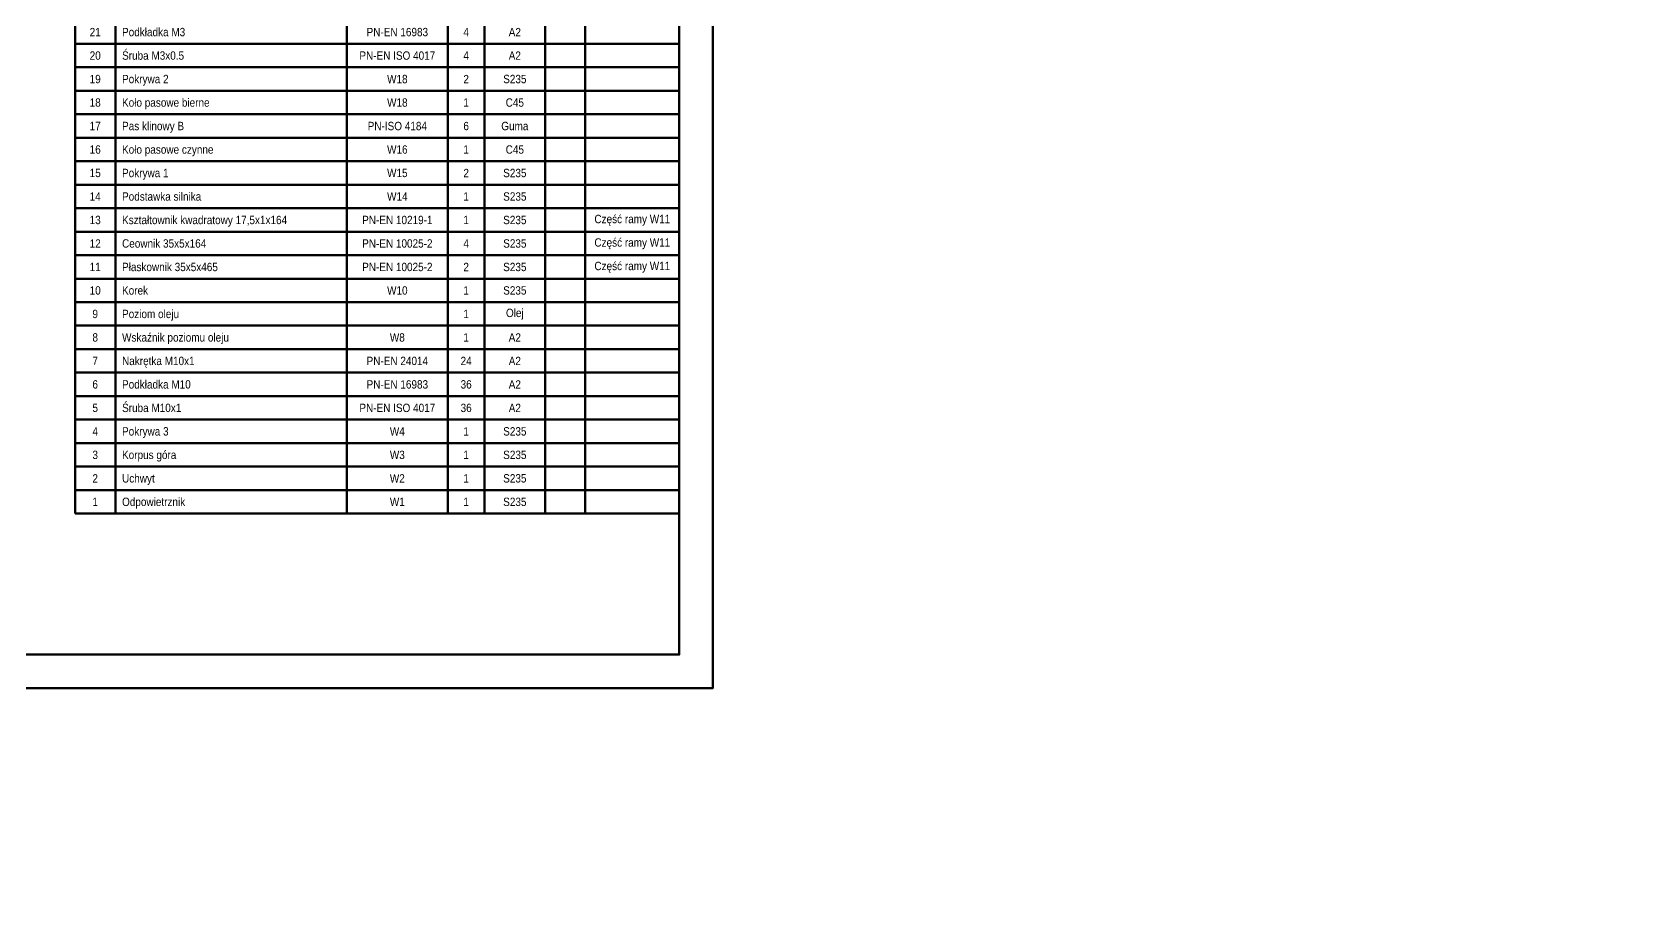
# Model space of a CAD drawing. Header units: millimetres. Extents: x 184 to 2141, y 95 to 1347.
# Drawn here: x 1663.2 to 2140.9, y 94.8 to 354.9 of the extents above; entities that cross this region are included whole.
import ezdxf
from ezdxf.enums import TextEntityAlignment as Align

# ---------------------------------------------------------------- set-up
doc = ezdxf.new("R2010")
doc.units = ezdxf.units.MM
for name, color, linetype, lineweight in [('gruba', 7, 'Continuous', 50), ('Linia gruba', 7, 'Continuous', 50), ('Wymiary', 4, 'Continuous', 13)]:
    doc.layers.add(name, color=color, linetype=linetype, lineweight=lineweight)
doc.styles.get("Standard").update_dxf_attribs({"font": 'arial.ttf'})

# ---------------------------------------------------------------- blocks, each defined once
blk = doc.blocks.new('Rubryka_elementu')
at = {"layer": 'Linia gruba'}
for p, q in [((-180, 0), (-180, 7)), ((-180, 7), (-168, 7)), ((-168, 7), (-168, 0)), ((-168, 7), (-98, 7)), ((-99, 7), (-99, 0)), ((-68, 7), (-98, 7)), ((-69, 0), (-69, 7)), ((-68, 7), (-58, 7)), ((-58, 7), (-58, 0)), ((-58, 7), (-40, 7)), ((-40, 7), (-40, 0)), ((-40, 7), (0, 7)), ((-28, 7), (-28, 0)), ((0, 7), (0, 0)), ((-180, 0), (0, 0))]:
    blk.add_line(p, q, dxfattribs=at)
at = {"layer": 'Linia gruba', "width": 0.85, "flags": 4}
for tag, p in [('A_POZ', (-174, 3.5)), ('ATR_NR_RYS', (-84, 3.5)), ('A_SZT', (-63.5, 3.5)), ('ATR_MAT', (-49, 3.5)), ('A_MAS', (-34, 3.5)), ('ATR_UWAGI', (-14, 3.5))]:
    blk.add_attdef(tag, text='', height=2.5, dxfattribs=at).set_placement(p, align=Align.MIDDLE)
blk.add_attdef('ATR_NAZWA_ELEM', text='', height=2.5, dxfattribs=at).set_placement((-166, 3.5), align=Align.MIDDLE_LEFT)

msp = doc.modelspace()

# ---------------------------------------------------------------- linework, layer by layer
at = {"layer": 'gruba'}
for points in [[(183.967, 159.403), (1865.967, 159.403), (1865.967, 1347.403), (183.967, 1347.403)], [(193.967, 169.403), (1855.967, 169.403), (1855.967, 1337.403), (193.967, 1337.403)]]:
    msp.add_lwpolyline(points, close=True, dxfattribs=at)

# ---------------------------------------------------------------- block references
at = {"layer": 'Wymiary'}
ref = msp.add_blockref('Rubryka_elementu', (1855.967, 351.403), dxfattribs=at)
ref.add_attrib('A_SZT', '4', dxfattribs={"layer": 'Linia gruba', "height": 2.5, "width": 0.85}).set_placement((1792.467, 354.903), align=Align.MIDDLE)
ref.add_attrib('ATR_NR_RYS', 'PN-EN 16983', dxfattribs={"layer": 'Linia gruba', "height": 2.5, "width": 0.85}).set_placement((1771.967, 354.903), align=Align.MIDDLE)
ref.add_attrib('ATR_MAT', 'A2', dxfattribs={"layer": 'Linia gruba', "height": 2.5, "width": 0.85}).set_placement((1806.967, 354.903), align=Align.MIDDLE)
ref.add_attrib('ATR_NAZWA_ELEM', 'Podkładka M3', dxfattribs={"layer": 'Linia gruba', "height": 2.5, "width": 0.85}).set_placement((1689.967, 354.903), align=Align.MIDDLE_LEFT)
ref.add_attrib('A_POZ', '21', dxfattribs={"layer": 'Linia gruba', "height": 2.5, "width": 0.85}).set_placement((1681.967, 354.903), align=Align.MIDDLE)
ref = msp.add_blockref('Rubryka_elementu', (1855.967, 344.403), dxfattribs=at)
ref.add_attrib('A_SZT', '4', dxfattribs={"layer": 'Linia gruba', "height": 2.5, "width": 0.85}).set_placement((1792.467, 347.903), align=Align.MIDDLE)
ref.add_attrib('ATR_NR_RYS', 'PN-EN ISO 4017', dxfattribs={"layer": 'Linia gruba', "height": 2.5, "width": 0.85}).set_placement((1771.967, 347.903), align=Align.MIDDLE)
ref.add_attrib('ATR_MAT', 'A2', dxfattribs={"layer": 'Linia gruba', "height": 2.5, "width": 0.85}).set_placement((1806.967, 347.903), align=Align.MIDDLE)
ref.add_attrib('ATR_NAZWA_ELEM', 'Śruba M3x0.5', dxfattribs={"layer": 'Linia gruba', "height": 2.5, "width": 0.85}).set_placement((1689.967, 347.903), align=Align.MIDDLE_LEFT)
ref.add_attrib('A_POZ', '20', dxfattribs={"layer": 'Linia gruba', "height": 2.5, "width": 0.85}).set_placement((1681.967, 347.903), align=Align.MIDDLE)
ref = msp.add_blockref('Rubryka_elementu', (1855.967, 337.403), dxfattribs=at)
ref.add_attrib('A_SZT', '2', dxfattribs={"layer": 'Linia gruba', "height": 2.5, "width": 0.85}).set_placement((1792.467, 340.903), align=Align.MIDDLE)
ref.add_attrib('ATR_NR_RYS', 'W18', dxfattribs={"layer": 'Linia gruba', "height": 2.5, "width": 0.85}).set_placement((1771.967, 340.903), align=Align.MIDDLE)
ref.add_attrib('ATR_MAT', 'S235', dxfattribs={"layer": 'Linia gruba', "height": 2.5, "width": 0.85}).set_placement((1806.967, 340.903), align=Align.MIDDLE)
ref.add_attrib('ATR_NAZWA_ELEM', 'Pokrywa 2', dxfattribs={"layer": 'Linia gruba', "height": 2.5, "width": 0.85}).set_placement((1689.967, 340.903), align=Align.MIDDLE_LEFT)
ref.add_attrib('A_POZ', '19', dxfattribs={"layer": 'Linia gruba', "height": 2.5, "width": 0.85}).set_placement((1681.967, 340.903), align=Align.MIDDLE)
ref = msp.add_blockref('Rubryka_elementu', (1855.967, 330.403), dxfattribs=at)
ref.add_attrib('A_SZT', '1', dxfattribs={"layer": 'Linia gruba', "height": 2.5, "width": 0.85}).set_placement((1792.467, 333.903), align=Align.MIDDLE)
ref.add_attrib('ATR_NR_RYS', 'W18', dxfattribs={"layer": 'Linia gruba', "height": 2.5, "width": 0.85}).set_placement((1771.967, 333.903), align=Align.MIDDLE)
ref.add_attrib('ATR_MAT', 'C45', dxfattribs={"layer": 'Linia gruba', "height": 2.5, "width": 0.85}).set_placement((1806.967, 333.903), align=Align.MIDDLE)
ref.add_attrib('ATR_NAZWA_ELEM', 'Koło pasowe bierne', dxfattribs={"layer": 'Linia gruba', "height": 2.5, "width": 0.85}).set_placement((1689.967, 333.903), align=Align.MIDDLE_LEFT)
ref.add_attrib('A_POZ', '18', dxfattribs={"layer": 'Linia gruba', "height": 2.5, "width": 0.85}).set_placement((1681.967, 333.903), align=Align.MIDDLE)
ref = msp.add_blockref('Rubryka_elementu', (1855.967, 323.403), dxfattribs=at)
ref.add_attrib('A_SZT', '6', dxfattribs={"layer": 'Linia gruba', "height": 2.5, "width": 0.85}).set_placement((1792.467, 326.903), align=Align.MIDDLE)
ref.add_attrib('ATR_NR_RYS', 'PN-ISO 4184', dxfattribs={"layer": 'Linia gruba', "height": 2.5, "width": 0.85}).set_placement((1771.967, 326.903), align=Align.MIDDLE)
ref.add_attrib('ATR_MAT', 'Guma', dxfattribs={"layer": 'Linia gruba', "height": 2.5, "width": 0.85}).set_placement((1806.967, 326.903), align=Align.MIDDLE)
ref.add_attrib('ATR_NAZWA_ELEM', 'Pas klinowy B', dxfattribs={"layer": 'Linia gruba', "height": 2.5, "width": 0.85}).set_placement((1689.967, 326.903), align=Align.MIDDLE_LEFT)
ref.add_attrib('A_POZ', '17', dxfattribs={"layer": 'Linia gruba', "height": 2.5, "width": 0.85}).set_placement((1681.967, 326.903), align=Align.MIDDLE)
ref = msp.add_blockref('Rubryka_elementu', (1855.967, 316.403), dxfattribs=at)
ref.add_attrib('A_SZT', '1', dxfattribs={"layer": 'Linia gruba', "height": 2.5, "width": 0.85}).set_placement((1792.467, 319.903), align=Align.MIDDLE)
ref.add_attrib('ATR_NR_RYS', 'W16', dxfattribs={"layer": 'Linia gruba', "height": 2.5, "width": 0.85}).set_placement((1771.967, 319.903), align=Align.MIDDLE)
ref.add_attrib('ATR_MAT', 'C45', dxfattribs={"layer": 'Linia gruba', "height": 2.5, "width": 0.85}).set_placement((1806.967, 319.903), align=Align.MIDDLE)
ref.add_attrib('ATR_NAZWA_ELEM', 'Koło pasowe czynne', dxfattribs={"layer": 'Linia gruba', "height": 2.5, "width": 0.85}).set_placement((1689.967, 319.903), align=Align.MIDDLE_LEFT)
ref.add_attrib('A_POZ', '16', dxfattribs={"layer": 'Linia gruba', "height": 2.5, "width": 0.85}).set_placement((1681.967, 319.903), align=Align.MIDDLE)
ref = msp.add_blockref('Rubryka_elementu', (1855.967, 309.403), dxfattribs=at)
ref.add_attrib('A_SZT', '2', dxfattribs={"layer": 'Linia gruba', "height": 2.5, "width": 0.85}).set_placement((1792.467, 312.903), align=Align.MIDDLE)
ref.add_attrib('ATR_NR_RYS', 'W15', dxfattribs={"layer": 'Linia gruba', "height": 2.5, "width": 0.85}).set_placement((1771.967, 312.903), align=Align.MIDDLE)
ref.add_attrib('ATR_MAT', 'S235', dxfattribs={"layer": 'Linia gruba', "height": 2.5, "width": 0.85}).set_placement((1806.967, 312.903), align=Align.MIDDLE)
ref.add_attrib('ATR_NAZWA_ELEM', 'Pokrywa 1', dxfattribs={"layer": 'Linia gruba', "height": 2.5, "width": 0.85}).set_placement((1689.967, 312.903), align=Align.MIDDLE_LEFT)
ref.add_attrib('A_POZ', '15', dxfattribs={"layer": 'Linia gruba', "height": 2.5, "width": 0.85}).set_placement((1681.967, 312.903), align=Align.MIDDLE)
ref = msp.add_blockref('Rubryka_elementu', (1855.967, 302.403), dxfattribs=at)
ref.add_attrib('A_SZT', '1', dxfattribs={"layer": 'Linia gruba', "height": 2.5, "width": 0.85}).set_placement((1792.467, 305.903), align=Align.MIDDLE)
ref.add_attrib('ATR_NR_RYS', 'W14', dxfattribs={"layer": 'Linia gruba', "height": 2.5, "width": 0.85}).set_placement((1771.967, 305.903), align=Align.MIDDLE)
ref.add_attrib('ATR_MAT', 'S235', dxfattribs={"layer": 'Linia gruba', "height": 2.5, "width": 0.85}).set_placement((1806.967, 305.903), align=Align.MIDDLE)
ref.add_attrib('ATR_NAZWA_ELEM', 'Podstawka silnika', dxfattribs={"layer": 'Linia gruba', "height": 2.5, "width": 0.85}).set_placement((1689.967, 305.903), align=Align.MIDDLE_LEFT)
ref.add_attrib('A_POZ', '14', dxfattribs={"layer": 'Linia gruba', "height": 2.5, "width": 0.85}).set_placement((1681.967, 305.903), align=Align.MIDDLE)
ref = msp.add_blockref('Rubryka_elementu', (1855.967, 295.403), dxfattribs=at)
ref.add_attrib('ATR_UWAGI', 'Część ramy W11', dxfattribs={"layer": 'Linia gruba', "height": 2.5, "width": 0.85}).set_placement((1841.967, 298.903), align=Align.MIDDLE)
ref.add_attrib('A_SZT', '1', dxfattribs={"layer": 'Linia gruba', "height": 2.5, "width": 0.85}).set_placement((1792.467, 298.903), align=Align.MIDDLE)
ref.add_attrib('ATR_NR_RYS', 'PN-EN 10219-1', dxfattribs={"layer": 'Linia gruba', "height": 2.5, "width": 0.85}).set_placement((1771.967, 298.903), align=Align.MIDDLE)
ref.add_attrib('ATR_MAT', 'S235', dxfattribs={"layer": 'Linia gruba', "height": 2.5, "width": 0.85}).set_placement((1806.967, 298.903), align=Align.MIDDLE)
ref.add_attrib('ATR_NAZWA_ELEM', 'Kształtownik kwadratowy 17,5x1x164', dxfattribs={"layer": 'Linia gruba', "height": 2.5, "width": 0.85}).set_placement((1689.967, 298.903), align=Align.MIDDLE_LEFT)
ref.add_attrib('A_POZ', '13', dxfattribs={"layer": 'Linia gruba', "height": 2.5, "width": 0.85}).set_placement((1681.967, 298.903), align=Align.MIDDLE)
ref = msp.add_blockref('Rubryka_elementu', (1855.967, 288.403), dxfattribs=at)
ref.add_attrib('ATR_UWAGI', 'Część ramy W11', dxfattribs={"layer": 'Linia gruba', "height": 2.5, "width": 0.85}).set_placement((1841.967, 291.903), align=Align.MIDDLE)
ref.add_attrib('A_SZT', '4', dxfattribs={"layer": 'Linia gruba', "height": 2.5, "width": 0.85}).set_placement((1792.467, 291.903), align=Align.MIDDLE)
ref.add_attrib('ATR_NR_RYS', 'PN-EN 10025-2', dxfattribs={"layer": 'Linia gruba', "height": 2.5, "width": 0.85}).set_placement((1771.967, 291.903), align=Align.MIDDLE)
ref.add_attrib('ATR_MAT', 'S235', dxfattribs={"layer": 'Linia gruba', "height": 2.5, "width": 0.85}).set_placement((1806.967, 291.903), align=Align.MIDDLE)
ref.add_attrib('ATR_NAZWA_ELEM', 'Ceownik 35x5x164', dxfattribs={"layer": 'Linia gruba', "height": 2.5, "width": 0.85}).set_placement((1689.967, 291.903), align=Align.MIDDLE_LEFT)
ref.add_attrib('A_POZ', '12', dxfattribs={"layer": 'Linia gruba', "height": 2.5, "width": 0.85}).set_placement((1681.967, 291.903), align=Align.MIDDLE)
ref = msp.add_blockref('Rubryka_elementu', (1855.967, 281.403), dxfattribs=at)
ref.add_attrib('ATR_UWAGI', 'Część ramy W11', dxfattribs={"layer": 'Linia gruba', "height": 2.5, "width": 0.85}).set_placement((1841.967, 284.903), align=Align.MIDDLE)
ref.add_attrib('A_SZT', '2', dxfattribs={"layer": 'Linia gruba', "height": 2.5, "width": 0.85}).set_placement((1792.467, 284.903), align=Align.MIDDLE)
ref.add_attrib('ATR_NR_RYS', 'PN-EN 10025-2', dxfattribs={"layer": 'Linia gruba', "height": 2.5, "width": 0.85}).set_placement((1771.967, 284.903), align=Align.MIDDLE)
ref.add_attrib('ATR_MAT', 'S235', dxfattribs={"layer": 'Linia gruba', "height": 2.5, "width": 0.85}).set_placement((1806.967, 284.903), align=Align.MIDDLE)
ref.add_attrib('ATR_NAZWA_ELEM', 'Płaskownik 35x5x465', dxfattribs={"layer": 'Linia gruba', "height": 2.5, "width": 0.85}).set_placement((1689.967, 284.903), align=Align.MIDDLE_LEFT)
ref.add_attrib('A_POZ', '11', dxfattribs={"layer": 'Linia gruba', "height": 2.5, "width": 0.85}).set_placement((1681.967, 284.903), align=Align.MIDDLE)
ref = msp.add_blockref('Rubryka_elementu', (1855.967, 274.403), dxfattribs=at)
ref.add_attrib('A_SZT', '1', dxfattribs={"layer": 'Linia gruba', "height": 2.5, "width": 0.85}).set_placement((1792.467, 277.903), align=Align.MIDDLE)
ref.add_attrib('ATR_NR_RYS', 'W10', dxfattribs={"layer": 'Linia gruba', "height": 2.5, "width": 0.85}).set_placement((1771.967, 277.903), align=Align.MIDDLE)
ref.add_attrib('ATR_MAT', 'S235', dxfattribs={"layer": 'Linia gruba', "height": 2.5, "width": 0.85}).set_placement((1806.967, 277.903), align=Align.MIDDLE)
ref.add_attrib('ATR_NAZWA_ELEM', 'Korek', dxfattribs={"layer": 'Linia gruba', "height": 2.5, "width": 0.85}).set_placement((1689.967, 277.903), align=Align.MIDDLE_LEFT)
ref.add_attrib('A_POZ', '10', dxfattribs={"layer": 'Linia gruba', "height": 2.5, "width": 0.85}).set_placement((1681.967, 277.903), align=Align.MIDDLE)
ref = msp.add_blockref('Rubryka_elementu', (1855.967, 267.403), dxfattribs=at)
ref.add_attrib('A_SZT', '1', dxfattribs={"layer": 'Linia gruba', "height": 2.5, "width": 0.85}).set_placement((1792.467, 270.903), align=Align.MIDDLE)
ref.add_attrib('ATR_MAT', 'Olej', dxfattribs={"layer": 'Linia gruba', "height": 2.5, "width": 0.85}).set_placement((1806.967, 270.903), align=Align.MIDDLE)
ref.add_attrib('ATR_NAZWA_ELEM', 'Poziom oleju', dxfattribs={"layer": 'Linia gruba', "height": 2.5, "width": 0.85}).set_placement((1689.967, 270.903), align=Align.MIDDLE_LEFT)
ref.add_attrib('A_POZ', '9', dxfattribs={"layer": 'Linia gruba', "height": 2.5, "width": 0.85}).set_placement((1681.967, 270.903), align=Align.MIDDLE)
ref = msp.add_blockref('Rubryka_elementu', (1855.967, 260.403), dxfattribs=at)
ref.add_attrib('A_SZT', '1', dxfattribs={"layer": 'Linia gruba', "height": 2.5, "width": 0.85}).set_placement((1792.467, 263.903), align=Align.MIDDLE)
ref.add_attrib('ATR_NR_RYS', 'W8', dxfattribs={"layer": 'Linia gruba', "height": 2.5, "width": 0.85}).set_placement((1771.967, 263.903), align=Align.MIDDLE)
ref.add_attrib('ATR_MAT', 'A2', dxfattribs={"layer": 'Linia gruba', "height": 2.5, "width": 0.85}).set_placement((1806.967, 263.903), align=Align.MIDDLE)
ref.add_attrib('ATR_NAZWA_ELEM', 'Wskaźnik poziomu oleju', dxfattribs={"layer": 'Linia gruba', "height": 2.5, "width": 0.85}).set_placement((1689.967, 263.903), align=Align.MIDDLE_LEFT)
ref.add_attrib('A_POZ', '8', dxfattribs={"layer": 'Linia gruba', "height": 2.5, "width": 0.85}).set_placement((1681.967, 263.903), align=Align.MIDDLE)
ref = msp.add_blockref('Rubryka_elementu', (1855.967, 253.403), dxfattribs=at)
ref.add_attrib('A_SZT', '24', dxfattribs={"layer": 'Linia gruba', "height": 2.5, "width": 0.85}).set_placement((1792.467, 256.903), align=Align.MIDDLE)
ref.add_attrib('ATR_NR_RYS', 'PN-EN 24014', dxfattribs={"layer": 'Linia gruba', "height": 2.5, "width": 0.85}).set_placement((1771.967, 256.903), align=Align.MIDDLE)
ref.add_attrib('ATR_MAT', 'A2', dxfattribs={"layer": 'Linia gruba', "height": 2.5, "width": 0.85}).set_placement((1806.967, 256.903), align=Align.MIDDLE)
ref.add_attrib('ATR_NAZWA_ELEM', 'Nakrętka M10x1', dxfattribs={"layer": 'Linia gruba', "height": 2.5, "width": 0.85}).set_placement((1689.967, 256.903), align=Align.MIDDLE_LEFT)
ref.add_attrib('A_POZ', '7', dxfattribs={"layer": 'Linia gruba', "height": 2.5, "width": 0.85}).set_placement((1681.967, 256.903), align=Align.MIDDLE)
ref = msp.add_blockref('Rubryka_elementu', (1855.967, 246.403), dxfattribs=at)
ref.add_attrib('A_SZT', '36', dxfattribs={"layer": 'Linia gruba', "height": 2.5, "width": 0.85}).set_placement((1792.467, 249.903), align=Align.MIDDLE)
ref.add_attrib('ATR_NR_RYS', 'PN-EN 16983', dxfattribs={"layer": 'Linia gruba', "height": 2.5, "width": 0.85}).set_placement((1771.967, 249.903), align=Align.MIDDLE)
ref.add_attrib('ATR_MAT', 'A2', dxfattribs={"layer": 'Linia gruba', "height": 2.5, "width": 0.85}).set_placement((1806.967, 249.903), align=Align.MIDDLE)
ref.add_attrib('ATR_NAZWA_ELEM', 'Podkładka M10', dxfattribs={"layer": 'Linia gruba', "height": 2.5, "width": 0.85}).set_placement((1689.967, 249.903), align=Align.MIDDLE_LEFT)
ref.add_attrib('A_POZ', '6', dxfattribs={"layer": 'Linia gruba', "height": 2.5, "width": 0.85}).set_placement((1681.967, 249.903), align=Align.MIDDLE)
ref = msp.add_blockref('Rubryka_elementu', (1855.967, 239.403), dxfattribs=at)
ref.add_attrib('A_SZT', '36', dxfattribs={"layer": 'Linia gruba', "height": 2.5, "width": 0.85}).set_placement((1792.467, 242.903), align=Align.MIDDLE)
ref.add_attrib('ATR_NR_RYS', 'PN-EN ISO 4017', dxfattribs={"layer": 'Linia gruba', "height": 2.5, "width": 0.85}).set_placement((1771.967, 242.903), align=Align.MIDDLE)
ref.add_attrib('ATR_MAT', 'A2', dxfattribs={"layer": 'Linia gruba', "height": 2.5, "width": 0.85}).set_placement((1806.967, 242.903), align=Align.MIDDLE)
ref.add_attrib('ATR_NAZWA_ELEM', 'Śruba M10x1', dxfattribs={"layer": 'Linia gruba', "height": 2.5, "width": 0.85}).set_placement((1689.967, 242.903), align=Align.MIDDLE_LEFT)
ref.add_attrib('A_POZ', '5', dxfattribs={"layer": 'Linia gruba', "height": 2.5, "width": 0.85}).set_placement((1681.967, 242.903), align=Align.MIDDLE)
ref = msp.add_blockref('Rubryka_elementu', (1855.967, 232.403), dxfattribs=at)
ref.add_attrib('A_SZT', '1', dxfattribs={"layer": 'Linia gruba', "height": 2.5, "width": 0.85}).set_placement((1792.467, 235.903), align=Align.MIDDLE)
ref.add_attrib('ATR_NR_RYS', 'W4', dxfattribs={"layer": 'Linia gruba', "height": 2.5, "width": 0.85}).set_placement((1771.967, 235.903), align=Align.MIDDLE)
ref.add_attrib('ATR_MAT', 'S235', dxfattribs={"layer": 'Linia gruba', "height": 2.5, "width": 0.85}).set_placement((1806.967, 235.903), align=Align.MIDDLE)
ref.add_attrib('ATR_NAZWA_ELEM', 'Pokrywa 3', dxfattribs={"layer": 'Linia gruba', "height": 2.5, "width": 0.85}).set_placement((1689.967, 235.903), align=Align.MIDDLE_LEFT)
ref.add_attrib('A_POZ', '4', dxfattribs={"layer": 'Linia gruba', "height": 2.5, "width": 0.85}).set_placement((1681.967, 235.903), align=Align.MIDDLE)
ref = msp.add_blockref('Rubryka_elementu', (1855.967, 225.403), dxfattribs=at)
ref.add_attrib('A_SZT', '1', dxfattribs={"layer": 'Linia gruba', "height": 2.5, "width": 0.85}).set_placement((1792.467, 228.903), align=Align.MIDDLE)
ref.add_attrib('ATR_NR_RYS', 'W3', dxfattribs={"layer": 'Linia gruba', "height": 2.5, "width": 0.85}).set_placement((1771.967, 228.903), align=Align.MIDDLE)
ref.add_attrib('ATR_MAT', 'S235', dxfattribs={"layer": 'Linia gruba', "height": 2.5, "width": 0.85}).set_placement((1806.967, 228.903), align=Align.MIDDLE)
ref.add_attrib('ATR_NAZWA_ELEM', 'Korpus góra', dxfattribs={"layer": 'Linia gruba', "height": 2.5, "width": 0.85}).set_placement((1689.967, 228.903), align=Align.MIDDLE_LEFT)
ref.add_attrib('A_POZ', '3', dxfattribs={"layer": 'Linia gruba', "height": 2.5, "width": 0.85}).set_placement((1681.967, 228.903), align=Align.MIDDLE)
ref = msp.add_blockref('Rubryka_elementu', (1855.967, 218.403), dxfattribs=at)
ref.add_attrib('A_SZT', '1', dxfattribs={"layer": 'Linia gruba', "height": 2.5, "width": 0.85}).set_placement((1792.467, 221.903), align=Align.MIDDLE)
ref.add_attrib('ATR_NR_RYS', 'W2', dxfattribs={"layer": 'Linia gruba', "height": 2.5, "width": 0.85}).set_placement((1771.967, 221.903), align=Align.MIDDLE)
ref.add_attrib('ATR_MAT', 'S235', dxfattribs={"layer": 'Linia gruba', "height": 2.5, "width": 0.85}).set_placement((1806.967, 221.903), align=Align.MIDDLE)
ref.add_attrib('ATR_NAZWA_ELEM', 'Uchwyt', dxfattribs={"layer": 'Linia gruba', "height": 2.5, "width": 0.85}).set_placement((1689.967, 221.903), align=Align.MIDDLE_LEFT)
ref.add_attrib('A_POZ', '2', dxfattribs={"layer": 'Linia gruba', "height": 2.5, "width": 0.85}).set_placement((1681.967, 221.903), align=Align.MIDDLE)
ref = msp.add_blockref('Rubryka_elementu', (1855.967, 211.403), dxfattribs=at)
ref.add_attrib('A_SZT', '1', dxfattribs={"layer": 'Linia gruba', "height": 2.5, "width": 0.85}).set_placement((1792.467, 214.903), align=Align.MIDDLE)
ref.add_attrib('ATR_NR_RYS', 'W1', dxfattribs={"layer": 'Linia gruba', "height": 2.5, "width": 0.85}).set_placement((1771.967, 214.903), align=Align.MIDDLE)
ref.add_attrib('ATR_MAT', 'S235', dxfattribs={"layer": 'Linia gruba', "height": 2.5, "width": 0.85}).set_placement((1806.967, 214.903), align=Align.MIDDLE)
ref.add_attrib('ATR_NAZWA_ELEM', 'Odpowietrznik', dxfattribs={"layer": 'Linia gruba', "height": 2.5, "width": 0.85}).set_placement((1689.967, 214.903), align=Align.MIDDLE_LEFT)
ref.add_attrib('A_POZ', '1', dxfattribs={"layer": 'Linia gruba', "height": 2.5, "width": 0.85}).set_placement((1681.967, 214.903), align=Align.MIDDLE)

doc.saveas('drawing.dxf')
